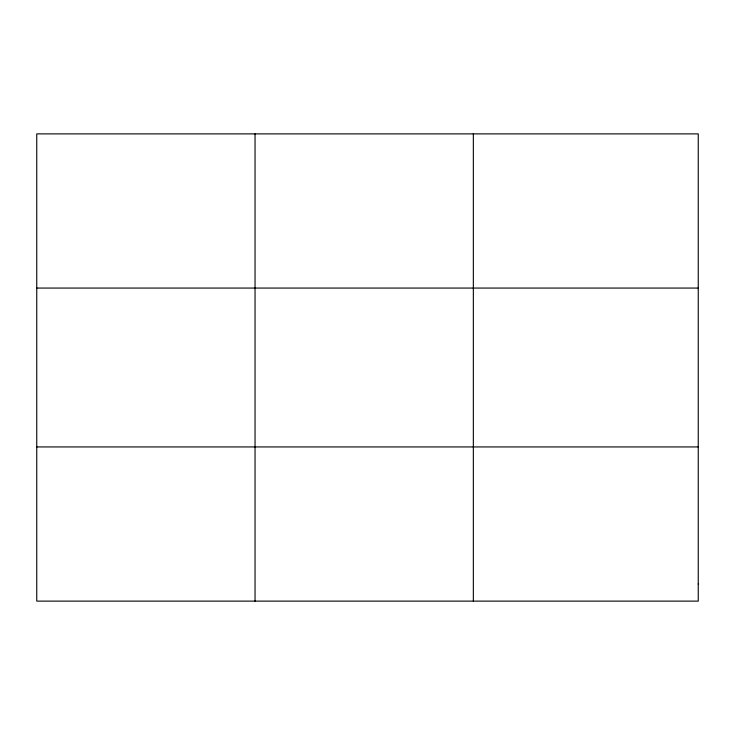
<?xml version="1.0" encoding="UTF-8"?>
<svg xmlns="http://www.w3.org/2000/svg" width="735" height="735" viewBox="0 0 735 735"><rect width="100%" height="100%" fill="white"/><g stroke="black" fill="none" stroke-linecap="round" stroke-linejoin="round"><path stroke-width="1.1" d="M255.045 601.12L255.045 133.88M473.34 601.12L473.34 133.88M36.75 288.065L698.25 288.065M36.75 446.935L698.25 446.935M698.25 583.994L698.25 601.12L36.75 601.12L36.75 133.88L698.25 133.88L698.25 583.994"/></g></svg>
